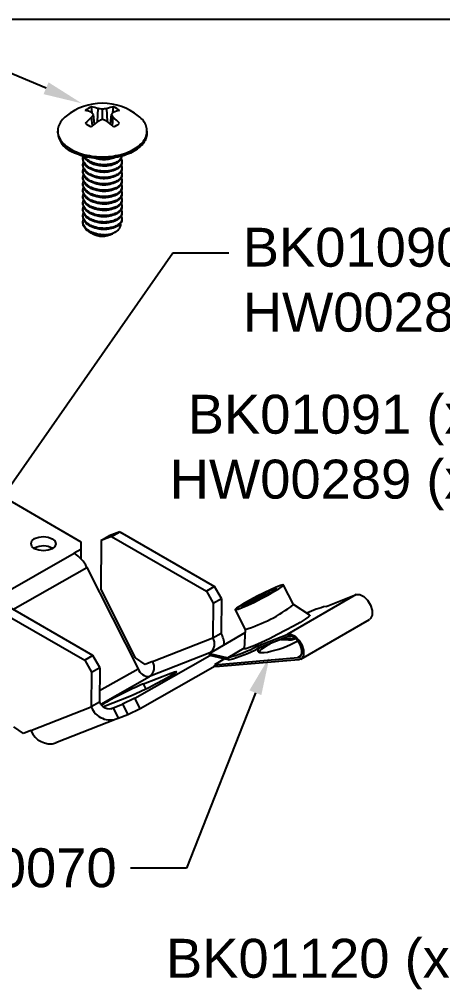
# Model space of a CAD drawing. Extents: x -0.2 to 12.5, y -10.1 to 0.
# Drawn here: x 3.56 to 6.28, y -6.19 to 0 of the extents above; entities that cross this region are included whole.
import ezdxf
from ezdxf import colors
from ezdxf.entities.mleader import LeaderData, LeaderLine
from ezdxf.math import Vec2, Vec3

# ---------------------------------------------------------------- set-up
doc = ezdxf.new("R2010")
doc.units = 0
doc.header["$LTSCALE"] = 0.5
doc.header["$MEASUREMENT"] = 0
for name, color, linetype in [('Brackets', 181, 'CONTINUOUS'), ('FAB DWG', 221, 'CONTINUOUS'), ('Hardware', 242, 'CONTINUOUS')]:
    doc.layers.add(name, color=color, linetype=linetype)
doc.layers.add('Text-Unprinted', color=131, linetype='CONTINUOUS', plot=False)
doc.styles.get("Standard").update_dxf_attribs({"font": 'arial.ttf'})

msp = doc.modelspace()

# ---------------------------------------------------------------- linework, layer by layer
at = {"layer": 'Brackets', "transparency": 16777216}
for p, q in [((3.2712, -2.9599), (3.9536, -3.3539)), ((4.0835, -3.346), (4.1363, -3.316)), ((4.1503, -3.3198), (4.0835, -3.346)), ((4.2031, -3.2898), (4.1363, -3.316)), ((4.1503, -3.3198), (4.2031, -3.2898)), ((4.1503, -3.3198), (4.7605, -3.6721)), ((4.2031, -3.2898), (4.8134, -3.6421)), ((3.6561, -3.3954), (3.6535, -3.397)), ((3.9536, -3.4044), (3.9116, -3.4282)), ((3.9536, -3.4044), (3.9532, -3.4622)), ((3.9536, -3.3539), (3.9536, -3.4044)), ((4.0835, -3.346), (4.0812, -3.6563)), ((3.2885, -3.7817), (3.9116, -3.4282)), ((3.5169, -3.7886), (3.9924, -3.5189)), ((3.9924, -3.5189), (4.321, -4.1695)), ((4.8134, -3.6421), (4.7605, -3.6721)), ((4.8572, -3.7189), (4.8134, -3.6421)), ((4.3051, -4.0998), (4.0812, -3.6563)), ((4.7605, -3.6721), (4.8044, -3.7488)), ((3.3683, -3.7633), (3.9786, -4.1156)), ((4.0314, -4.0857), (3.4211, -3.7333)), ((4.8044, -3.7488), (4.8027, -3.9709)), ((4.8044, -3.7488), (4.8572, -3.7189)), ((4.8572, -3.7189), (4.8555, -3.941)), ((4.8027, -3.9709), (4.8555, -3.941)), ((4.4149, -4.1233), (4.8027, -3.9709)), ((4.0314, -4.0857), (3.9786, -4.1156)), ((4.0752, -4.1624), (4.0314, -4.0857)), ((4.3005, -4.3585), (4.7827, -4.0849)), ((4.7834, -4.0678), (4.3956, -4.2202)), ((4.7932, -4.064), (4.7834, -4.0678)), ((3.9786, -4.1156), (4.0224, -4.1924)), ((4.3673, -4.142), (4.3051, -4.0998)), ((4.4149, -4.1233), (4.3673, -4.142)), ((4.8592, -4.1026), (4.8648, -4.1138)), ((4.0224, -4.1924), (4.0207, -4.4145)), ((4.0224, -4.1924), (4.0752, -4.1624)), ((4.0752, -4.1624), (4.0735, -4.3845)), ((4.0741, -4.3095), (4.321, -4.1695)), ((4.3341, -4.425), (4.8158, -4.1517)), ((4.3566, -4.2667), (4.5326, -4.1975)), ((4.5392, -4.2107), (4.5326, -4.1975)), ((4.0819, -4.3981), (4.3956, -4.2202)), ((4.3735, -4.3), (4.3566, -4.2667)), ((4.0735, -4.3845), (4.0207, -4.4145)), ((4.2675, -4.3479), (4.0982, -4.4145)), ((4.3005, -4.3585), (4.2222, -4.3969)), ((4.3341, -4.425), (4.3005, -4.3585)), ((3.6329, -4.5669), (4.0207, -4.4145)), ((4.1473, -4.4263), (4.1603, -4.4213)), ((4.1603, -4.4213), (4.2222, -4.3969)), ((4.1603, -4.4213), (4.1939, -4.4878)), ((4.2222, -4.3969), (4.2558, -4.4635)), ((4.2558, -4.4635), (4.3341, -4.425)), ((4.1813, -4.4938), (3.7935, -4.6462)), ((4.1939, -4.4878), (4.2558, -4.4635)), ((3.5853, -4.5856), (3.5231, -4.5433)), ((3.6329, -4.5669), (3.5853, -4.5856))]:
    msp.add_line(p, q, dxfattribs=at)
at = {"layer": 'Brackets', "transparency": 16777216, "flags": 128}
for points in [[(3.7697, -3.3994), (3.7438, -3.4092), (3.7132, -3.4126), (3.6826, -3.4089), (3.6566, -3.3989), (3.6393, -3.3839), (3.6332, -3.3664), (3.6393, -3.3489), (3.6566, -3.3341), (3.6826, -3.3243), (3.7132, -3.321), (3.7438, -3.3246), (3.7697, -3.3347), (3.7871, -3.3496), (3.7932, -3.3672), (3.7871, -3.3847), (3.7697, -3.3994)], [(4.5326, -4.1975), (4.5561, -4.1893), (4.5669, -4.1878), (4.5642, -4.1931), (4.5482, -4.2049), (4.5202, -4.2223), (4.4824, -4.2437), (4.438, -4.2674), (4.3905, -4.2916), (4.3438, -4.3143), (4.3016, -4.3336), (4.2675, -4.3479)]]:
    msp.add_lwpolyline(points, dxfattribs=at)
at = {"layer": 'Brackets', "transparency": 16777216}
for centre, radius, start, end in [((3.712, -3.5014), 0.1199, 59.76787, 117.79383), ((3.7947, -3.6137), 0.2192, 25.61668, 57.76891), ((4.7094, -4.0195), 0.1658, 0.99751, 28.25249), ((4.7404, -4.0089), 0.073, 306.12498, 31.34433), ((4.3526, -4.1613), 0.073, 306.12498, 31.34433), ((4.3906, -4.1472), 0.0731, 197.71046, 273.9152), ((5.1496, -6.1749), 2.0664, 112.56552, 120.97571), ((4.1345, -4.3614), 0.0652, 200.81675, 293.31139), ((4.1424, -4.3682), 0.1302, 200.81675, 293.31139), ((3.7566, -4.5186), 0.1328, 201.32429, 286.1256)]:
    msp.add_arc(centre, radius, start, end, dxfattribs=at)
at = {"layer": 'Hardware', "linetype": 'Continuous', "lineweight": 25, "transparency": 16777216}
for p, q in [((4.0261, -0.6012), (4.0214, -0.5631)), ((4.0413, -0.6723), (4.0342, -0.6109)), ((4.0596, -0.6572), (4.0644, -0.5734)), ((4.0922, -0.6445), (4.0922, -0.5774)), ((4.1248, -0.6572), (4.12, -0.5734)), ((4.1431, -0.6723), (4.1502, -0.6109)), ((4.1583, -0.6012), (4.163, -0.5631)), ((4.0278, -0.6844), (4.0229, -0.6294)), ((4.0405, -0.6661), (4.0453, -0.6689)), ((4.1391, -0.6689), (4.1438, -0.6661)), ((4.1566, -0.6844), (4.1615, -0.6294)), ((3.8057, -0.7297), (3.8057, -0.7175)), ((4.3787, -0.7175), (4.3787, -0.7297)), ((3.9672, -0.8988), (3.9672, -0.8923)), ((4.2172, -0.9127), (4.2172, -0.9192)), ((3.9672, -0.9396), (3.9672, -0.9331)), ((3.9672, -0.9805), (3.9672, -0.974)), ((4.2172, -0.9535), (4.2172, -0.9601)), ((3.9672, -1.0213), (3.9672, -1.0148)), ((4.2172, -0.9944), (4.2172, -1.0009)), ((4.2172, -1.0352), (4.2172, -1.0417)), ((3.9672, -1.0621), (3.9672, -1.0556)), ((3.9672, -1.103), (3.9672, -1.0964)), ((4.2172, -1.076), (4.2172, -1.0825)), ((3.9672, -1.1438), (3.9672, -1.1373)), ((4.2172, -1.1169), (4.2172, -1.1234)), ((4.2172, -1.1577), (4.2172, -1.1642)), ((3.9672, -1.1846), (3.9672, -1.1781)), ((3.9672, -1.2254), (3.9672, -1.2189)), ((4.2172, -1.1985), (4.2172, -1.205)), ((3.9672, -1.2663), (3.9672, -1.2597)), ((4.2172, -1.2393), (4.2172, -1.2459)), ((4.2172, -1.2802), (4.2172, -1.2867)), ((3.9672, -1.3071), (3.9672, -1.3006)), ((4.0052, -1.3633), (4.0038, -1.3625)), ((4.0303, -1.3778), (4.0234, -1.3738)), ((4.1577, -1.3757), (4.1541, -1.3778)), ((4.1781, -1.3639), (4.1593, -1.3748))]:
    msp.add_line(p, q, dxfattribs=at)
at = {"layer": 'Hardware', "transparency": 16777216}
for p, q in [((5.3204, -3.7581), (5.256, -3.6323)), ((5.7224, -3.6938), (5.2805, -3.9489)), ((5.5296, -3.7693), (5.7224, -3.6938)), ((5.4248, -3.8252), (5.3203, -3.7579)), ((4.9444, -3.7917), (5.0089, -3.9176)), ((5.367, -4.1078), (5.8089, -3.8527)), ((5.0076, -3.9402), (4.7797, -4.0718)), ((5.0088, -3.9174), (5.0023, -4.0415)), ((5.0877, -4.0244), (5.2805, -3.9489)), ((5.2873, -3.9622), (5.0945, -4.0377)), ((5.0945, -4.0377), (5.0877, -4.0244)), ((5.3129, -3.9825), (5.3334, -3.9759)), ((5.3129, -3.9825), (5.3164, -3.9775)), ((5.3273, -3.9712), (5.3164, -3.9775)), ((5.3164, -3.9775), (5.3293, -3.9734)), ((4.7797, -4.0718), (4.8981, -4.0987)), ((4.7827, -4.0853), (4.7797, -4.0718)), ((4.9032, -4.1126), (4.7827, -4.0853)), ((5.0025, -4.0384), (4.8981, -4.0987)), ((5.0802, -4.0442), (5.115, -4.0297)), ((4.8128, -4.1439), (5.3483, -4.0982)), ((4.8772, -4.1067), (4.8128, -4.1439)), ((4.818, -4.1576), (4.8128, -4.1439)), ((5.3536, -4.1119), (4.818, -4.1576)), ((4.9049, -4.112), (4.8981, -4.0987)), ((4.9049, -4.112), (4.9032, -4.1126)), ((5.368, -4.0868), (5.3483, -4.0982))]:
    msp.add_line(p, q, dxfattribs=at)
at = {"layer": 'Hardware', "linetype": 'Continuous', "lineweight": 25, "transparency": 16777216, "flags": 128}
for points in [[(3.8596, -0.6209), (3.8595, -0.621), (3.8508, -0.6284), (3.8428, -0.6361), (3.8355, -0.644), (3.829, -0.6521), (3.8233, -0.6604), (3.8183, -0.6689), (3.8142, -0.6775), (3.8108, -0.6863), (3.8083, -0.6951), (3.8066, -0.704), (3.8058, -0.713), (3.8058, -0.7219), (3.8066, -0.7309), (3.8083, -0.7398), (3.8108, -0.7486), (3.8142, -0.7574), (3.8183, -0.766), (3.8233, -0.7745), (3.829, -0.7828), (3.8355, -0.7909), (3.8428, -0.7989), (3.8508, -0.8065), (3.8595, -0.8139), (3.8689, -0.8211), (3.8789, -0.8279), (3.8896, -0.8344), (3.9009, -0.8406), (3.9127, -0.8464), (3.9251, -0.8518), (3.9379, -0.8568), (3.9512, -0.8614), (3.9649, -0.8656), (3.979, -0.8694), (3.9934, -0.8727), (4.0081, -0.8756), (4.0231, -0.878), (4.0382, -0.8799), (4.0535, -0.8813), (4.0689, -0.8823), (4.0844, -0.8828), (4.1, -0.8828), (4.1154, -0.8823), (4.1309, -0.8813), (4.1462, -0.8799), (4.1613, -0.878), (4.1763, -0.8756), (4.191, -0.8727), (4.2054, -0.8694), (4.2195, -0.8656), (4.2332, -0.8614), (4.2465, -0.8568), (4.2593, -0.8518), (4.2717, -0.8464), (4.2835, -0.8406), (4.2948, -0.8344), (4.3055, -0.8279), (4.3155, -0.8211), (4.3249, -0.8139), (4.3336, -0.8065), (4.3416, -0.7989), (4.3489, -0.7909), (4.3554, -0.7828), (4.3611, -0.7745), (4.3661, -0.766), (4.3702, -0.7574), (4.3736, -0.7486), (4.3761, -0.7398), (4.3778, -0.7309), (4.3786, -0.7219), (4.3786, -0.713), (4.3778, -0.704), (4.3761, -0.6951), (4.3736, -0.6863), (4.3702, -0.6775), (4.3661, -0.6689), (4.3611, -0.6604), (4.3554, -0.6521), (4.3489, -0.644), (4.3416, -0.6361), (4.3336, -0.6284), (4.3249, -0.621), (4.3248, -0.6209)], [(4.3787, -0.7297), (4.3786, -0.7342), (4.3778, -0.7431), (4.3761, -0.752), (4.3736, -0.7609), (4.3702, -0.7696), (4.3661, -0.7783), (4.3611, -0.7867), (4.3554, -0.7951), (4.3489, -0.8032), (4.3416, -0.8111), (4.3336, -0.8188), (4.3249, -0.8262), (4.3155, -0.8333), (4.3055, -0.8402), (4.2948, -0.8467), (4.2835, -0.8528), (4.2717, -0.8586), (4.2593, -0.864), (4.2465, -0.8691), (4.2332, -0.8737), (4.2195, -0.8779), (4.2054, -0.8816), (4.191, -0.885), (4.1763, -0.8878), (4.1613, -0.8902), (4.1462, -0.8921), (4.1309, -0.8936), (4.1154, -0.8946), (4.1, -0.895), (4.0844, -0.895), (4.0689, -0.8946), (4.0535, -0.8936), (4.0382, -0.8921), (4.0231, -0.8902), (4.0081, -0.8878), (3.9934, -0.885), (3.979, -0.8816), (3.9649, -0.8779), (3.9512, -0.8737), (3.9379, -0.8691), (3.9251, -0.864), (3.9127, -0.8586), (3.9009, -0.8528), (3.8896, -0.8467)]]:
    msp.add_lwpolyline(points, dxfattribs=at)
at = {"layer": 'Hardware', "transparency": 16777216, "flags": 128}
for points in [[(5.195, -3.6749), (5.226, -3.6563), (5.2469, -3.6422), (5.2558, -3.6337), (5.2522, -3.6316), (5.2362, -3.636), (5.2092, -3.6466), (5.1734, -3.6625), (5.1317, -3.6823), (5.0874, -3.7046), (5.0441, -3.7275), (5.0054, -3.7491), (4.9744, -3.7678), (4.9536, -3.7819), (4.9446, -3.7903), (4.9483, -3.7924), (4.9642, -3.788), (4.9912, -3.7774), (5.027, -3.7616), (5.0688, -3.7417), (5.1131, -3.7194), (5.1563, -3.6965), (5.195, -3.6749)], [(5.0362, -3.7527), (5.0707, -3.7366), (5.1087, -3.7176), (5.1457, -3.698), (5.1774, -3.68), (5.1999, -3.6657), (5.2108, -3.6569), (5.2087, -3.6546), (5.1938, -3.659), (5.1679, -3.6696), (5.1341, -3.6853), (5.0963, -3.704), (5.0589, -3.7237), (5.0264, -3.7421), (5.0026, -3.7569), (4.9903, -3.7664), (4.9908, -3.7695)], [(5.7224, -3.6938), (5.7457, -3.6928), (5.772, -3.7057), (5.7969, -3.7302), (5.8161, -3.7622), (5.8265, -3.7962), (5.8261, -3.8264), (5.8152, -3.8478), (5.8089, -3.8527)], [(5.4248, -3.8252), (5.4253, -3.8271), (5.4168, -3.8361), (5.3955, -3.8513), (5.3626, -3.8718), (5.3203, -3.8962), (5.2713, -3.923), (5.2186, -3.9505), (5.1656, -3.977), (5.1156, -4.0007), (5.0719, -4.0202), (5.0372, -4.0342), (5.0137, -4.0419), (5.0029, -4.0427), (5.0023, -4.0415)], [(5.2805, -3.9489), (5.3038, -3.948), (5.3301, -3.9608), (5.355, -3.9853), (5.3742, -4.0173), (5.3845, -4.0513), (5.3842, -4.0816), (5.3733, -4.103), (5.3536, -4.1119)], [(5.3483, -4.0982), (5.3647, -4.0908), (5.3738, -4.0729), (5.3741, -4.0477), (5.3655, -4.0193), (5.3495, -3.9926), (5.3287, -3.9722), (5.3067, -3.9614), (5.2873, -3.9622)]]:
    msp.add_lwpolyline(points, dxfattribs=at)
at = {"layer": 'Hardware', "linetype": 'Continuous', "lineweight": 25, "transparency": 16777216}
for centre, radius, start, end in [((4.0922, -0.9106), 0.3715, 51.22859, 128.77141), ((4.062, -0.679), 0.1229, 109.31216, 130.68247), ((3.9395, -0.8155), 0.2335, 69.07363, 79.54712), ((3.9917, -0.781), 0.22, 70.69161, 82.24801), ((3.8095, -0.7852), 0.2843, 37.79582, 41.34558), ((4.3534, -0.8173), 0.3802, 147.1229, 150.38332), ((4.0247, -0.9459), 0.3746, 79.61927, 83.91241), ((4.1597, -0.9459), 0.3746, 96.08759, 100.38073), ((4.1927, -0.781), 0.22, 97.75199, 109.30839), ((4.3749, -0.7852), 0.2843, 138.65442, 142.20418), ((3.831, -0.8173), 0.3802, 29.61668, 32.8771), ((4.2449, -0.8155), 0.2335, 100.45288, 110.92637), ((4.1224, -0.679), 0.1229, 49.31753, 70.68784), ((4.3052, -0.9739), 0.4454, 129.32967, 136.54721), ((4.062, -0.5744), 0.1229, 229.31753, 250.68784), ((4.4019, -1.0895), 0.5515, 127.73671, 133.63986), ((4.2256, -1.1069), 0.4813, 106.09516, 109.5689), ((3.9588, -1.1069), 0.4813, 70.4311, 73.90484), ((3.7825, -1.0895), 0.5515, 46.36014, 52.26329), ((3.8792, -0.9739), 0.4454, 43.45279, 50.67033), ((4.1224, -0.5744), 0.1229, 289.31216, 310.68247), ((3.9468, -0.717), 0.1417, 185.13029, 246.18985), ((4.0893, -1.207), 0.177, 237.61276, 275.49109), ((4.0922, -1.2592), 0.1338, 242.45404, 297.55134)]:
    msp.add_arc(centre, radius, start, end, dxfattribs=at)
at = {"layer": 'Hardware', "transparency": 16777216}
for centre, radius, start, end in [((4.9411, -3.5652), 0.2102, 283.67696, 296.89787), ((4.7355, -2.9995), 0.9579, 286.58165, 307.63478), ((5.6716, -4.362), 0.6095, 103.47213, 115.80678), ((4.6958, -3.3032), 0.8208, 284.26404, 298.51389), ((4.7027, -3.3165), 0.8208, 284.26404, 298.51389)]:
    msp.add_arc(centre, radius, start, end, dxfattribs=at)
for centre, start_param, end_param in [((5.2467, -3.9982), 2.627679, 5.337571), ((5.2536, -4.0117), 2.211351, 2.950708), ((5.2536, -4.0117), 1.928308, 2.211351)]:
    msp.add_ellipse(centre, major_axis=(0.155, 0.0592), ratio=0.214359, start_param=start_param, end_param=end_param, dxfattribs=at)
at = {"layer": 'Hardware', "linetype": 'Continuous', "lineweight": 25, "transparency": 16777216}
for points, knots in [([(4.2125, -0.8956), (4.2137, -0.8979), (4.2166, -0.9035), (4.2176, -0.9127), (4.2162, -0.923), (4.2116, -0.933), (4.204, -0.9426), (4.1937, -0.9512), (4.1816, -0.9585), (4.1683, -0.9643), (4.1543, -0.9688), (4.139, -0.9721), (4.1229, -0.9743), (4.1072, -0.9751), (4.0904, -0.9748), (4.0727, -0.9731), (4.0535, -0.9694), (4.0351, -0.964), (4.0183, -0.957), (4.0035, -0.9486), (3.9907, -0.9391), (3.9804, -0.9283), (3.9728, -0.9167), (3.9682, -0.9045), (3.9669, -0.8923), (3.9673, -0.8837), (3.969, -0.8794), (3.9691, -0.879)], [0, 0, 0, 0, 0.03074, 0.074097, 0.117454, 0.161633, 0.206092, 0.250271, 0.293628, 0.330627, 0.368282, 0.40626, 0.444213, 0.48179, 0.513226, 0.556583, 0.600762, 0.645221, 0.689399, 0.732757, 0.776114, 0.820292, 0.864752, 0.90893, 0.952287, 0.995645, 1, 1, 1, 1]), ([(4.2125, -0.9364), (4.2137, -0.9387), (4.2166, -0.9443), (4.2176, -0.9536), (4.2162, -0.9638), (4.2116, -0.9739), (4.204, -0.9834), (4.1937, -0.9921), (4.1816, -0.9993), (4.1683, -1.0051), (4.1543, -1.0096), (4.139, -1.013), (4.1229, -1.0151), (4.1072, -1.0159), (4.0904, -1.0156), (4.0727, -1.0139), (4.0535, -1.0102), (4.0351, -1.0048), (4.0183, -0.9978), (4.0035, -0.9895), (3.9907, -0.9799), (3.9804, -0.9692), (3.9728, -0.9575), (3.9682, -0.9454), (3.9668, -0.9331), (3.9676, -0.9233), (3.9699, -0.9176), (3.9706, -0.916)], [0, 0, 0, 0, 0.030317, 0.073078, 0.115838, 0.159409, 0.203257, 0.246827, 0.289588, 0.326078, 0.363215, 0.400671, 0.438101, 0.475161, 0.506164, 0.548925, 0.592496, 0.636343, 0.679914, 0.722675, 0.765435, 0.809006, 0.852854, 0.896424, 0.939185, 0.981946, 1, 1, 1, 1]), ([(4.2172, -0.9192), (4.2172, -0.9277), (4.214, -0.9363), (4.2013, -0.9523), (4.1919, -0.9594), (4.1693, -0.9709), (4.1553, -0.9755), (4.1247, -0.981), (4.1081, -0.982), (4.0763, -0.9804), (4.0597, -0.9777), (4.029, -0.9686), (4.0151, -0.9622), (3.9925, -0.9477), (3.9831, -0.9387), (3.9704, -0.9193), (3.9672, -0.9088), (3.9672, -0.8988)], [0, 0, 0, 0, 0.125, 0.125, 0.25, 0.25, 0.375, 0.375, 0.5, 0.5, 0.625, 0.625, 0.75, 0.75, 0.875, 0.875, 1, 1, 1, 1]), ([(3.9724, -0.8799), (3.9727, -0.8807), (3.9744, -0.8856), (3.9806, -0.894), (3.9907, -0.9048), (4.0035, -0.9143), (4.0183, -0.9227), (4.0351, -0.9297), (4.0535, -0.9351), (4.0727, -0.9388), (4.0922, -0.9407), (4.1117, -0.9408), (4.1309, -0.9392), (4.1493, -0.9358), (4.1661, -0.9309), (4.1809, -0.9245), (4.1937, -0.9169), (4.204, -0.9083), (4.2116, -0.8987), (4.2163, -0.8887), (4.2169, -0.8818), (4.2172, -0.8784)], [0, 0, 0, 0, 0.010645, 0.066282, 0.121568, 0.175826, 0.230084, 0.28537, 0.341007, 0.396292, 0.450551, 0.504809, 0.560094, 0.615731, 0.671017, 0.725275, 0.779533, 0.834819, 0.890456, 0.945742, 1, 1, 1, 1]), ([(4.2162, -0.8786), (4.2161, -0.8798), (4.2155, -0.8844), (4.2115, -0.8922), (4.204, -0.9018), (4.1937, -0.9104), (4.1816, -0.9176), (4.1683, -0.9235), (4.1543, -0.928), (4.139, -0.9313), (4.1229, -0.9334), (4.1072, -0.9343), (4.0904, -0.934), (4.0727, -0.9323), (4.0535, -0.9286), (4.0351, -0.9231), (4.0183, -0.9161), (4.0034, -0.9078), (3.9908, -0.8982), (3.9817, -0.8892), (3.978, -0.8831), (3.9766, -0.8809)], [0, 0, 0, 0, 0.019619, 0.079147, 0.139053, 0.198581, 0.257002, 0.306857, 0.357594, 0.408768, 0.459906, 0.51054, 0.552897, 0.611319, 0.670846, 0.730752, 0.79028, 0.848702, 0.907123, 0.966651, 1, 1, 1, 1]), ([(4.0508, -0.8932), (4.0518, -0.8934), (4.0588, -0.8956), (4.0727, -0.8979), (4.0922, -0.8999), (4.1117, -0.8999), (4.1309, -0.8984), (4.1491, -0.8949), (4.1615, -0.8917), (4.1671, -0.8893), (4.1677, -0.889)], [0, 0, 0, 0, 0.025213, 0.185182, 0.342178, 0.499174, 0.659143, 0.820129, 0.980099, 1, 1, 1, 1]), ([(4.1392, -0.8965), (4.1373, -0.897), (4.131, -0.8988), (4.1193, -0.9004), (4.1054, -0.9012), (4.0914, -0.9008), (4.0778, -0.8991), (4.0679, -0.8974), (4.0632, -0.8959), (4.063, -0.8958)], [0, 0, 0, 0, 0.086107, 0.279405, 0.471138, 0.624666, 0.806226, 0.991249, 1, 1, 1, 1]), ([(4.2125, -0.9772), (4.2137, -0.9795), (4.2166, -0.9851), (4.2176, -0.9944), (4.2162, -1.0047), (4.2116, -1.0147), (4.204, -1.0242), (4.1937, -1.0329), (4.1816, -1.0401), (4.1683, -1.046), (4.1543, -1.0504), (4.139, -1.0538), (4.1229, -1.0559), (4.1072, -1.0567), (4.0904, -1.0564), (4.0727, -1.0548), (4.0535, -1.0511), (4.0351, -1.0456), (4.0183, -1.0386), (4.0035, -1.0303), (3.9907, -1.0207), (3.9804, -1.01), (3.9728, -0.9983), (3.9682, -0.9862), (3.9668, -0.974), (3.9676, -0.9641), (3.9699, -0.9585), (3.9706, -0.9568)], [0, 0, 0, 0, 0.030317, 0.073078, 0.115838, 0.159409, 0.203257, 0.246827, 0.289588, 0.326078, 0.363215, 0.400671, 0.438101, 0.475161, 0.506164, 0.548925, 0.592496, 0.636343, 0.679914, 0.722675, 0.765435, 0.809006, 0.852854, 0.896424, 0.939185, 0.981946, 1, 1, 1, 1]), ([(4.2172, -0.9601), (4.2172, -0.9685), (4.214, -0.9772), (4.2013, -0.9931), (4.1919, -1.0003), (4.1693, -1.0117), (4.1553, -1.0163), (4.1247, -1.0219), (4.1081, -1.0228), (4.0763, -1.0212), (4.0597, -1.0185), (4.029, -1.0094), (4.0151, -1.0031), (3.9925, -0.9885), (3.9831, -0.9795), (3.9704, -0.9601), (3.9672, -0.9496), (3.9672, -0.9396)], [0, 0, 0, 0, 0.125, 0.125, 0.25, 0.25, 0.375, 0.375, 0.5, 0.5, 0.625, 0.625, 0.75, 0.75, 0.875, 0.875, 1, 1, 1, 1]), ([(4.2172, -1.0009), (4.2172, -1.0093), (4.214, -1.018), (4.2013, -1.0339), (4.1919, -1.0411), (4.1693, -1.0525), (4.1553, -1.0571), (4.1247, -1.0627), (4.1081, -1.0636), (4.0763, -1.0621), (4.0597, -1.0593), (4.029, -1.0503), (4.0151, -1.0439), (3.9925, -1.0293), (3.9831, -1.0204), (3.9704, -1.0009), (3.9672, -0.9905), (3.9672, -0.9805)], [0, 0, 0, 0, 0.125, 0.125, 0.25, 0.25, 0.375, 0.375, 0.5, 0.5, 0.625, 0.625, 0.75, 0.75, 0.875, 0.875, 1, 1, 1, 1]), ([(4.1392, -0.9373), (4.1373, -0.9379), (4.131, -0.9396), (4.1193, -0.9412), (4.1054, -0.942), (4.0914, -0.9416), (4.0778, -0.9399), (4.0679, -0.9382), (4.0632, -0.9367), (4.063, -0.9366)], [0, 0, 0, 0, 0.086107, 0.279405, 0.471138, 0.624666, 0.806226, 0.991249, 1, 1, 1, 1]), ([(4.1392, -0.9782), (4.1373, -0.9787), (4.131, -0.9805), (4.1193, -0.982), (4.1054, -0.9828), (4.0914, -0.9824), (4.0778, -0.9808), (4.0679, -0.979), (4.0632, -0.9775), (4.063, -0.9774)], [0, 0, 0, 0, 0.086107, 0.279405, 0.471138, 0.624666, 0.806226, 0.991249, 1, 1, 1, 1]), ([(4.2125, -1.018), (4.2137, -1.0204), (4.2166, -1.0259), (4.2176, -1.0352), (4.2162, -1.0455), (4.2116, -1.0555), (4.204, -1.0651), (4.1937, -1.0737), (4.1816, -1.081), (4.1683, -1.0868), (4.1543, -1.0913), (4.139, -1.0946), (4.1229, -1.0968), (4.1072, -1.0976), (4.0904, -1.0973), (4.0727, -1.0956), (4.0535, -1.0919), (4.0351, -1.0865), (4.0183, -1.0794), (4.0035, -1.0711), (3.9907, -1.0616), (3.9804, -1.0508), (3.9728, -1.0392), (3.9682, -1.027), (3.9668, -1.0148), (3.9676, -1.0049), (3.9699, -0.9993), (3.9706, -0.9976)], [0, 0, 0, 0, 0.030317, 0.073078, 0.115838, 0.159409, 0.203257, 0.246827, 0.289588, 0.326078, 0.363215, 0.400671, 0.438101, 0.475161, 0.506164, 0.548925, 0.592496, 0.636343, 0.679914, 0.722675, 0.765435, 0.809006, 0.852854, 0.896424, 0.939185, 0.981946, 1, 1, 1, 1]), ([(4.2125, -1.0589), (4.2137, -1.0612), (4.2166, -1.0668), (4.2176, -1.076), (4.2162, -1.0863), (4.2116, -1.0964), (4.204, -1.1059), (4.1937, -1.1145), (4.1816, -1.1218), (4.1683, -1.1276), (4.1543, -1.1321), (4.139, -1.1355), (4.1229, -1.1376), (4.1072, -1.1384), (4.0904, -1.1381), (4.0727, -1.1364), (4.0535, -1.1327), (4.0351, -1.1273), (4.0183, -1.1203), (4.0035, -1.1119), (3.9907, -1.1024), (3.9804, -1.0916), (3.9728, -1.08), (3.9682, -1.0679), (3.9668, -1.0556), (3.9676, -1.0457), (3.9699, -1.0401), (3.9706, -1.0385)], [0, 0, 0, 0, 0.030317, 0.073078, 0.115838, 0.159409, 0.203257, 0.246827, 0.289588, 0.326078, 0.363215, 0.400671, 0.438101, 0.475161, 0.506164, 0.548925, 0.592496, 0.636343, 0.679914, 0.722675, 0.765435, 0.809006, 0.852854, 0.896424, 0.939185, 0.981946, 1, 1, 1, 1]), ([(4.2172, -1.0417), (4.2172, -1.0501), (4.214, -1.0588), (4.2013, -1.0747), (4.1919, -1.0819), (4.1693, -1.0934), (4.1553, -1.098), (4.1247, -1.1035), (4.1081, -1.1045), (4.0763, -1.1029), (4.0597, -1.1002), (4.029, -1.0911), (4.0151, -1.0847), (3.9925, -1.0701), (3.9831, -1.0612), (3.9704, -1.0417), (3.9672, -1.0313), (3.9672, -1.0213)], [0, 0, 0, 0, 0.125, 0.125, 0.25, 0.25, 0.375, 0.375, 0.5, 0.5, 0.625, 0.625, 0.75, 0.75, 0.875, 0.875, 1, 1, 1, 1]), ([(4.1392, -1.019), (4.1373, -1.0195), (4.131, -1.0213), (4.1193, -1.0229), (4.1054, -1.0236), (4.0914, -1.0232), (4.0778, -1.0216), (4.0679, -1.0198), (4.0632, -1.0183), (4.063, -1.0183)], [0, 0, 0, 0, 0.086107, 0.279405, 0.471138, 0.624666, 0.806226, 0.991249, 1, 1, 1, 1]), ([(4.2125, -1.0997), (4.2137, -1.102), (4.2166, -1.1076), (4.2176, -1.1169), (4.2162, -1.1271), (4.2116, -1.1372), (4.204, -1.1467), (4.1937, -1.1554), (4.1816, -1.1626), (4.1683, -1.1684), (4.1543, -1.1729), (4.139, -1.1763), (4.1229, -1.1784), (4.1072, -1.1792), (4.0904, -1.1789), (4.0727, -1.1772), (4.0535, -1.1736), (4.0351, -1.1681), (4.0183, -1.1611), (4.0035, -1.1528), (3.9907, -1.1432), (3.9804, -1.1325), (3.9728, -1.1208), (3.9682, -1.1087), (3.9668, -1.0965), (3.9676, -1.0866), (3.9699, -1.081), (3.9706, -1.0793)], [0, 0, 0, 0, 0.030317, 0.073078, 0.115838, 0.159409, 0.203257, 0.246827, 0.289588, 0.326078, 0.363215, 0.400671, 0.438101, 0.475161, 0.506164, 0.548925, 0.592496, 0.636343, 0.679914, 0.722675, 0.765435, 0.809006, 0.852854, 0.896424, 0.939185, 0.981946, 1, 1, 1, 1]), ([(4.2172, -1.0825), (4.2172, -1.091), (4.214, -1.0997), (4.2013, -1.1156), (4.1919, -1.1227), (4.1693, -1.1342), (4.1553, -1.1388), (4.1247, -1.1443), (4.1081, -1.1453), (4.0763, -1.1437), (4.0597, -1.141), (4.029, -1.1319), (4.0151, -1.1256), (3.9925, -1.111), (3.9831, -1.102), (3.9704, -1.0826), (3.9672, -1.0721), (3.9672, -1.0621)], [0, 0, 0, 0, 0.125, 0.125, 0.25, 0.25, 0.375, 0.375, 0.5, 0.5, 0.625, 0.625, 0.75, 0.75, 0.875, 0.875, 1, 1, 1, 1]), ([(4.2172, -1.1234), (4.2172, -1.1318), (4.214, -1.1405), (4.2013, -1.1564), (4.1919, -1.1636), (4.1693, -1.175), (4.1553, -1.1796), (4.1247, -1.1852), (4.1081, -1.1861), (4.0763, -1.1845), (4.0597, -1.1818), (4.029, -1.1727), (4.0151, -1.1664), (3.9925, -1.1518), (3.9831, -1.1428), (3.9704, -1.1234), (3.9672, -1.1129), (3.9672, -1.103)], [0, 0, 0, 0, 0.125, 0.125, 0.25, 0.25, 0.375, 0.375, 0.5, 0.5, 0.625, 0.625, 0.75, 0.75, 0.875, 0.875, 1, 1, 1, 1]), ([(4.1392, -1.0598), (4.1373, -1.0604), (4.131, -1.0621), (4.1193, -1.0637), (4.1054, -1.0645), (4.0914, -1.0641), (4.0778, -1.0624), (4.0679, -1.0607), (4.0632, -1.0592), (4.063, -1.0591)], [0, 0, 0, 0, 0.086107, 0.279405, 0.471138, 0.624666, 0.806226, 0.991249, 1, 1, 1, 1]), ([(4.1392, -1.1006), (4.1373, -1.1012), (4.131, -1.1029), (4.1193, -1.1045), (4.1054, -1.1053), (4.0914, -1.1049), (4.0778, -1.1033), (4.0679, -1.1015), (4.0632, -1.1), (4.063, -1.0999)], [0, 0, 0, 0, 0.086107, 0.279405, 0.471138, 0.624666, 0.806226, 0.991249, 1, 1, 1, 1]), ([(4.2125, -1.1405), (4.2137, -1.1428), (4.2166, -1.1484), (4.2176, -1.1577), (4.2162, -1.168), (4.2116, -1.178), (4.204, -1.1875), (4.1937, -1.1962), (4.1816, -1.2034), (4.1683, -1.2093), (4.1543, -1.2137), (4.139, -1.2171), (4.1229, -1.2192), (4.1072, -1.22), (4.0904, -1.2198), (4.0727, -1.2181), (4.0535, -1.2144), (4.0351, -1.2089), (4.0183, -1.2019), (4.0035, -1.1936), (3.9907, -1.184), (3.9804, -1.1733), (3.9728, -1.1616), (3.9682, -1.1495), (3.9668, -1.1373), (3.9676, -1.1274), (3.9699, -1.1218), (3.9706, -1.1201)], [0, 0, 0, 0, 0.030317, 0.073078, 0.115838, 0.159409, 0.203257, 0.246827, 0.289588, 0.326078, 0.363215, 0.400671, 0.438101, 0.475161, 0.506164, 0.548925, 0.592496, 0.636343, 0.679914, 0.722675, 0.765435, 0.809006, 0.852854, 0.896424, 0.939185, 0.981946, 1, 1, 1, 1]), ([(4.2125, -1.1814), (4.2137, -1.1837), (4.2166, -1.1892), (4.2176, -1.1985), (4.2162, -1.2088), (4.2116, -1.2188), (4.204, -1.2284), (4.1937, -1.237), (4.1816, -1.2443), (4.1683, -1.2501), (4.1543, -1.2546), (4.139, -1.2579), (4.1229, -1.2601), (4.1072, -1.2609), (4.0904, -1.2606), (4.0727, -1.2589), (4.0535, -1.2552), (4.0351, -1.2498), (4.0183, -1.2428), (4.0035, -1.2344), (3.9907, -1.2249), (3.9804, -1.2141), (3.9728, -1.2025), (3.9682, -1.1903), (3.9668, -1.1781), (3.9676, -1.1682), (3.9699, -1.1626), (3.9706, -1.1609)], [0, 0, 0, 0, 0.030317, 0.073078, 0.115838, 0.159409, 0.203257, 0.246827, 0.289588, 0.326078, 0.363215, 0.400671, 0.438101, 0.475161, 0.506164, 0.548925, 0.592496, 0.636343, 0.679914, 0.722675, 0.765435, 0.809006, 0.852854, 0.896424, 0.939185, 0.981946, 1, 1, 1, 1]), ([(4.2172, -1.1642), (4.2172, -1.1726), (4.214, -1.1813), (4.2013, -1.1972), (4.1919, -1.2044), (4.1693, -1.2158), (4.1553, -1.2204), (4.1247, -1.226), (4.1081, -1.2269), (4.0763, -1.2254), (4.0597, -1.2227), (4.029, -1.2136), (4.0151, -1.2072), (3.9925, -1.1926), (3.9831, -1.1837), (3.9704, -1.1642), (3.9672, -1.1538), (3.9672, -1.1438)], [0, 0, 0, 0, 0.125, 0.125, 0.25, 0.25, 0.375, 0.375, 0.5, 0.5, 0.625, 0.625, 0.75, 0.75, 0.875, 0.875, 1, 1, 1, 1]), ([(4.1392, -1.1415), (4.1373, -1.142), (4.131, -1.1438), (4.1193, -1.1454), (4.1054, -1.1461), (4.0914, -1.1457), (4.0778, -1.1441), (4.0679, -1.1423), (4.0632, -1.1408), (4.063, -1.1408)], [0, 0, 0, 0, 0.086107, 0.279405, 0.471138, 0.624666, 0.806226, 0.991249, 1, 1, 1, 1]), ([(4.2125, -1.2222), (4.2137, -1.2245), (4.2166, -1.2301), (4.2176, -1.2393), (4.2162, -1.2496), (4.2116, -1.2597), (4.204, -1.2692), (4.1937, -1.2779), (4.1816, -1.2851), (4.1683, -1.2909), (4.1543, -1.2954), (4.139, -1.2988), (4.1229, -1.3009), (4.1072, -1.3017), (4.0904, -1.3014), (4.0727, -1.2997), (4.0535, -1.296), (4.0351, -1.2906), (4.0183, -1.2836), (4.0035, -1.2753), (3.9907, -1.2657), (3.9804, -1.2549), (3.9728, -1.2433), (3.9682, -1.2312), (3.9668, -1.2189), (3.9676, -1.2091), (3.9699, -1.2034), (3.9706, -1.2018)], [0, 0, 0, 0, 0.030317, 0.073078, 0.115838, 0.159409, 0.203257, 0.246827, 0.289588, 0.326078, 0.363215, 0.400671, 0.438101, 0.475161, 0.506164, 0.548925, 0.592496, 0.636343, 0.679914, 0.722675, 0.765435, 0.809006, 0.852854, 0.896424, 0.939185, 0.981946, 1, 1, 1, 1]), ([(4.2172, -1.205), (4.2172, -1.2134), (4.214, -1.2221), (4.2013, -1.238), (4.1919, -1.2452), (4.1693, -1.2567), (4.1553, -1.2613), (4.1247, -1.2668), (4.1081, -1.2678), (4.0763, -1.2662), (4.0597, -1.2635), (4.029, -1.2544), (4.0151, -1.248), (3.9925, -1.2334), (3.9831, -1.2245), (3.9704, -1.2051), (3.9672, -1.1946), (3.9672, -1.1846)], [0, 0, 0, 0, 0.125, 0.125, 0.25, 0.25, 0.375, 0.375, 0.5, 0.5, 0.625, 0.625, 0.75, 0.75, 0.875, 0.875, 1, 1, 1, 1]), ([(4.2172, -1.2459), (4.2172, -1.2543), (4.214, -1.263), (4.2013, -1.2789), (4.1919, -1.2861), (4.1693, -1.2975), (4.1553, -1.3021), (4.1247, -1.3076), (4.1081, -1.3086), (4.0763, -1.307), (4.0597, -1.3043), (4.029, -1.2952), (4.0151, -1.2889), (3.9925, -1.2743), (3.9831, -1.2653), (3.9704, -1.2459), (3.9672, -1.2354), (3.9672, -1.2254)], [0, 0, 0, 0, 0.125, 0.125, 0.25, 0.25, 0.375, 0.375, 0.5, 0.5, 0.625, 0.625, 0.75, 0.75, 0.875, 0.875, 1, 1, 1, 1]), ([(4.1392, -1.1823), (4.1373, -1.1828), (4.131, -1.1846), (4.1193, -1.1862), (4.1054, -1.187), (4.0914, -1.1866), (4.0778, -1.1849), (4.0679, -1.1832), (4.0632, -1.1816), (4.063, -1.1816)], [0, 0, 0, 0, 0.086107, 0.279405, 0.471138, 0.624666, 0.806226, 0.991249, 1, 1, 1, 1]), ([(4.1392, -1.2231), (4.1373, -1.2237), (4.131, -1.2254), (4.1193, -1.227), (4.1054, -1.2278), (4.0914, -1.2274), (4.0778, -1.2257), (4.0679, -1.224), (4.0632, -1.2225), (4.063, -1.2224)], [0, 0, 0, 0, 0.086107, 0.279405, 0.471138, 0.624666, 0.806226, 0.991249, 1, 1, 1, 1]), ([(4.2125, -1.263), (4.2137, -1.2653), (4.2166, -1.2709), (4.2176, -1.2802), (4.2162, -1.2904), (4.2116, -1.3005), (4.204, -1.31), (4.1937, -1.3187), (4.1816, -1.3259), (4.1683, -1.3317), (4.1543, -1.3362), (4.139, -1.3396), (4.1229, -1.3417), (4.1072, -1.3425), (4.0904, -1.3422), (4.0727, -1.3406), (4.0535, -1.3369), (4.0351, -1.3314), (4.0183, -1.3244), (4.0035, -1.3161), (3.9907, -1.3065), (3.9804, -1.2958), (3.9728, -1.2841), (3.9682, -1.272), (3.9668, -1.2598), (3.9676, -1.2499), (3.9699, -1.2443), (3.9706, -1.2426)], [0, 0, 0, 0, 0.030317, 0.073078, 0.115838, 0.159409, 0.203257, 0.246827, 0.289588, 0.326078, 0.363215, 0.400671, 0.438101, 0.475161, 0.506164, 0.548925, 0.592496, 0.636343, 0.679914, 0.722675, 0.765435, 0.809006, 0.852854, 0.896424, 0.939185, 0.981946, 1, 1, 1, 1]), ([(4.1062, -1.3832), (4.1015, -1.3832), (4.0904, -1.3831), (4.0727, -1.3814), (4.0535, -1.3777), (4.0351, -1.3722), (4.0183, -1.3652), (4.0035, -1.3569), (3.9907, -1.3473), (3.9804, -1.3366), (3.9728, -1.3249), (3.9682, -1.3128), (3.9668, -1.3006), (3.9676, -1.2907), (3.9699, -1.2851), (3.9706, -1.2834)], [0, 0, 0, 0, 0.059072, 0.140546, 0.223563, 0.307108, 0.390125, 0.471599, 0.553073, 0.63609, 0.719635, 0.802652, 0.884126, 0.9656, 1, 1, 1, 1]), ([(4.2172, -1.2867), (4.2172, -1.2951), (4.214, -1.3038), (4.2013, -1.3197), (4.1919, -1.3269), (4.1693, -1.3383), (4.1553, -1.3429), (4.1247, -1.3485), (4.1081, -1.3494), (4.0763, -1.3478), (4.0597, -1.3451), (4.029, -1.336), (4.0151, -1.3297), (3.9925, -1.3151), (3.9831, -1.3062), (3.9704, -1.2867), (3.9672, -1.2763), (3.9672, -1.2663)], [0, 0, 0, 0, 0.125, 0.125, 0.25, 0.25, 0.375, 0.375, 0.5, 0.5, 0.625, 0.625, 0.75, 0.75, 0.875, 0.875, 1, 1, 1, 1]), ([(4.1392, -1.2639), (4.1373, -1.2645), (4.131, -1.2662), (4.1193, -1.2678), (4.1054, -1.2686), (4.0914, -1.2682), (4.0778, -1.2666), (4.0679, -1.2648), (4.0632, -1.2633), (4.063, -1.2632)], [0, 0, 0, 0, 0.086107, 0.279405, 0.471138, 0.624666, 0.806226, 0.991249, 1, 1, 1, 1]), ([(3.9944, -1.3565), (3.9858, -1.3495), (3.9788, -1.3414), (3.9695, -1.3245), (3.9672, -1.3156), (3.9672, -1.3071)], [0, 0, 0, 0, 0.5, 0.5, 1, 1, 1, 1]), ([(4.1392, -1.3048), (4.1373, -1.3053), (4.131, -1.3071), (4.1193, -1.3087), (4.1054, -1.3094), (4.0914, -1.309), (4.0778, -1.3074), (4.0679, -1.3056), (4.0632, -1.3041), (4.063, -1.3041)], [0, 0, 0, 0, 0.086107, 0.279405, 0.471138, 0.624666, 0.806226, 0.991249, 1, 1, 1, 1]), ([(4.1392, -1.3456), (4.1373, -1.3461), (4.131, -1.3479), (4.1193, -1.3495), (4.1054, -1.3503), (4.0914, -1.3499), (4.0778, -1.3482), (4.0679, -1.3465), (4.0632, -1.345), (4.063, -1.3449)], [0, 0, 0, 0, 0.086107, 0.279405, 0.471138, 0.624666, 0.806226, 0.991249, 1, 1, 1, 1]), ([(4.1062, -1.3832), (4.1108, -1.3829), (4.1199, -1.3822), (4.1331, -1.3801), (4.1457, -1.3772), (4.1576, -1.3735), (4.1686, -1.369), (4.1786, -1.3639), (4.1874, -1.3581), (4.1949, -1.3518), (4.2009, -1.3452), (4.2054, -1.3382), (4.2084, -1.3311), (4.2099, -1.3239), (4.2099, -1.3169), (4.2088, -1.3125), (4.2083, -1.3104)], [0, 0, 0, 0, 0.0729427, 0.146118, 0.2190607, 0.2920038, 0.3651794, 0.4381219, 0.5111352, 0.584398, 0.6574113, 0.7279843, 0.7987824, 0.8693553, 0.9399845, 1, 1, 1, 1]), ([(4.1592, -1.3747), (4.1587, -1.3751), (4.1554, -1.3772), (4.1472, -1.3805), (4.135, -1.3841), (4.1206, -1.3866), (4.1048, -1.3878), (4.0877, -1.3875), (4.0703, -1.3857), (4.0543, -1.3825), (4.0402, -1.3786), (4.028, -1.3743), (4.0161, -1.3693), (4.0089, -1.3653), (4.0052, -1.3633)], [0, 0, 0, 0, 0.018883, 0.109827, 0.203341, 0.296856, 0.396144, 0.49547, 0.596032, 0.696593, 0.771625, 0.846896, 0.921928, 1, 1, 1, 1]), ([(4.0161, -1.369), (4.0166, -1.3694), (4.0204, -1.3725), (4.0297, -1.3774), (4.0437, -1.3833), (4.0591, -1.3876), (4.075, -1.3903), (4.0902, -1.3915), (4.0999, -1.3911), (4.1043, -1.3909)], [0, 0, 0, 0, 0.021859, 0.193655, 0.363894, 0.534132, 0.698992, 0.863853, 1, 1, 1, 1]), ([(4.1043, -1.3909), (4.1003, -1.3908), (4.0915, -1.3907), (4.0777, -1.3891), (4.0635, -1.3861), (4.0533, -1.3831), (4.0483, -1.3809), (4.0475, -1.3805)], [0, 0, 0, 0, 0.206546, 0.450806, 0.699722, 0.95023, 1, 1, 1, 1]), ([(4.1043, -1.3909), (4.1084, -1.3905), (4.1176, -1.3896), (4.1314, -1.3866), (4.1445, -1.3822), (4.1534, -1.3784), (4.1571, -1.376), (4.1577, -1.3756)], [0, 0, 0, 0, 0.206653, 0.46069, 0.722094, 0.958172, 1, 1, 1, 1])]:
    msp.add_open_spline(points, degree=3, knots=knots, dxfattribs=at)
at = {"layer": 'Hardware', "transparency": 16777216}
for points, knots in [([(5.1726, -3.6825), (5.1721, -3.6827), (5.1646, -3.6849), (5.1426, -3.6939), (5.1092, -3.7082), (5.0732, -3.7248), (5.0399, -3.7412), (5.0127, -3.7554), (4.9945, -3.7655), (4.9888, -3.7696), (4.9904, -3.7695), (4.9908, -3.7695)], [0, 0, 0, 0, 0.009869, 0.136973, 0.26423, 0.397343, 0.530455, 0.66343, 0.801916, 0.941036, 1, 1, 1, 1]), ([(5.1411, -3.7003), (5.1349, -3.7027), (5.1144, -3.7109), (5.076, -3.7276), (5.0346, -3.747), (5.0047, -3.7619), (4.9905, -3.769), (4.9908, -3.7691), (4.9909, -3.7691)], [0, 0, 0, 0, 0.096575, 0.318151, 0.534042, 0.749932, 0.971508, 1, 1, 1, 1]), ([(5.3101, -3.9628), (5.307, -3.9633), (5.2991, -3.9646), (5.2901, -3.9644), (5.2846, -3.9642)], [0, 0, 0, 0, 0.381917, 1, 1, 1, 1]), ([(5.2387, -3.9814), (5.2489, -3.9818), (5.2714, -3.9827), (5.2964, -3.984), (5.3101, -3.9828), (5.3129, -3.9825)], [0, 0, 0, 0, 0.396896, 0.880295, 1, 1, 1, 1]), ([(5.2571, -3.974), (5.2573, -3.974), (5.2641, -3.9745), (5.2848, -3.9773), (5.3038, -3.9774), (5.3164, -3.9775)], [0, 0, 0, 0, 0.006693, 0.338015, 1, 1, 1, 1])]:
    msp.add_open_spline(points, degree=3, knots=knots, dxfattribs=at)
at = {"layer": 'Text-Unprinted', "transparency": 16777216}
msp.add_lwpolyline([(0, 0), (12.4982, 0), (12.4982, -10.0847), (0, -10.0847)], close=True, dxfattribs=at)

# ---------------------------------------------------------------- leaders
at = {"layer": 'FAB DWG', "transparency": 16777216}
ml = msp.add_multileader_mtext('Standard', dxfattribs=at)
ml.set_content('HW14204', color=256)
ml.set_leader_properties()
ml.build(insert=Vec2(0, 0))
ml.multileader.update_dxf_attribs({"text_right_attachment_type": 2, "dogleg_length": 0.36, "arrow_head_size": 0.25})
ctx = ml.context
ctx.base_point, ctx.char_height, ctx.arrow_head_size, ctx.landing_gap_size, ctx.plane_origin = Vec3(1.6216, -0.2765), 0.25, 0.25, 0.09, Vec3(3.974, -0.7201)
ctx.right_attachment, ctx.text_align_type = 2, 2
notes = []
notes.append((ctx, [(0, (1, 1, 0), (3.3374, -0.277), (-1, 0), 0.0276, [(0, [(3.9602, -0.54)], 0, [])])]))
ctx.mtext.insert, ctx.mtext.alignment, ctx.mtext.flow_direction = Vec3(3.2198, -0.1494), 3, 5
ml = msp.add_multileader_mtext('Standard', dxfattribs=at)
ml.set_content('BK01090 (x1)\\PHW00289 (x2)', color=256)
ml.set_leader_properties()
ml.build(insert=Vec2(0, 0))
ml.multileader.update_dxf_attribs({"text_right_attachment_type": 2, "dogleg_length": 0.36, "arrow_head_size": 0.25})
ctx = ml.context
ctx.base_point, ctx.char_height, ctx.arrow_head_size, ctx.landing_gap_size, ctx.plane_origin = Vec3(4.9044, -1.5004), 0.25, 0.25, 0.09, Vec3(4.3551, -4.0001)
ctx.right_attachment = 2
notes.append((ctx, [(0, (1, 1, 0), (4.5444, -1.5004), (1, 0), 0.36, [(0, [(3.228, -3.3838)], 0, [])])]))
ctx.mtext.insert, ctx.mtext.width, ctx.mtext.flow_direction = Vec3(4.9944, -1.3386), 2.308827, 5
ml = msp.add_multileader_mtext('Standard', dxfattribs=at)
ml.set_content('BK01091 (x1)\\PHW00289 (x2)', color=256)
ml.set_leader_properties()
ml.build(insert=Vec2(0, 0))
ml.multileader.update_dxf_attribs({"text_right_attachment_type": 2, "dogleg_length": 0.36, "arrow_head_size": 0.25})
ctx = ml.context
ctx.base_point, ctx.char_height, ctx.arrow_head_size, ctx.landing_gap_size, ctx.plane_origin = Vec3(4.4749, -2.5723), 0.25, 0.25, 0.09, Vec3(7.5322, -4.0001)
ctx.right_attachment, ctx.text_align_type = 2, 2
notes.append((ctx, [(0, (1, 1, 0), (7.2259, -2.7849), (-1, 0), 0.36, [(0, [(7.5322, -4.0001)], 0, [])])]))
ctx.mtext.insert, ctx.mtext.alignment, ctx.mtext.flow_direction = Vec3(6.7759, -2.4106), 3, 5
ml = msp.add_multileader_mtext('Standard', dxfattribs=at)
ml.set_content('HW00070', color=256)
ml.set_leader_properties()
ml.build(insert=Vec2(0, 0))
ml.multileader.update_dxf_attribs({"text_right_attachment_type": 2, "dogleg_length": 0.36, "arrow_head_size": 0.25})
ctx = ml.context
ctx.base_point, ctx.char_height, ctx.arrow_head_size, ctx.landing_gap_size, ctx.plane_origin = Vec3(2.5852, -5.4496), 0.25, 0.25, 0.09, Vec3(5.6505, -5.9086)
ctx.right_attachment, ctx.text_align_type = 2, 2
notes.append((ctx, [(0, (1, 1, 0), (4.6336, -5.4501), (-1, 0), 0.36, [(0, [(5.1667, -4.0911)], 0, [])])]))
ctx.mtext.insert, ctx.mtext.alignment, ctx.mtext.flow_direction = Vec3(4.1836, -5.3225), 3, 5
ml = msp.add_multileader_mtext('Standard', dxfattribs=at)
ml.set_content('BK01120 (x4)', color=256)
ml.set_leader_properties()
ml.build(insert=Vec2(0, 0))
ml.multileader.update_dxf_attribs({"text_right_attachment_type": 2, "dogleg_length": 0.36, "arrow_head_size": 0.25})
ctx = ml.context
ctx.base_point, ctx.char_height, ctx.arrow_head_size, ctx.landing_gap_size, ctx.plane_origin = Vec3(4.4486, -6.0655), 0.25, 0.25, 0.09, Vec3(7.6753, -7.0778)
ctx.right_attachment, ctx.text_align_type = 2, 2
notes.append((ctx, [(0, (1, 1, 0), (7.086, -6.0676), (-1, 0), 0.36, [(0, [(7.9986, -4.9701)], 0, [])])]))
ctx.mtext.insert, ctx.mtext.alignment, ctx.mtext.flow_direction = Vec3(6.636, -5.9038), 3, 5
ml = msp.add_multileader_mtext('Standard', dxfattribs=at)
ml.set_content('BK01120 (x4)', color=256)
ml.set_leader_properties()
ml.build(insert=Vec2(0, 0))
ml.multileader.update_dxf_attribs({"text_right_attachment_type": 2, "dogleg_length": 0.36, "arrow_head_size": 0.25})
ctx = ml.context
ctx.base_point, ctx.char_height, ctx.arrow_head_size, ctx.landing_gap_size, ctx.plane_origin = Vec3(4.4486, -6.0655), 0.25, 0.25, 0.09, Vec3(7.6753, -7.0778)
ctx.right_attachment, ctx.text_align_type = 2, 2
notes.append((ctx, [(0, (1, 1, 0), (7.086, -6.0676), (-1, 0), 0.36, [(0, [(8.2801, -5.2456)], 0, [])])]))
ctx.mtext.insert, ctx.mtext.alignment, ctx.mtext.flow_direction = Vec3(6.636, -5.9038), 3, 5
ml = msp.add_multileader_mtext('Standard', dxfattribs=at)
ml.set_content('BK01120 (x4)', color=256)
ml.set_leader_properties()
ml.build(insert=Vec2(0, 0))
ml.multileader.update_dxf_attribs({"text_right_attachment_type": 2, "dogleg_length": 0.36, "arrow_head_size": 0.25})
ctx = ml.context
ctx.base_point, ctx.char_height, ctx.arrow_head_size, ctx.landing_gap_size, ctx.plane_origin = Vec3(4.4486, -6.0655), 0.25, 0.25, 0.09, Vec3(7.6753, -7.0778)
ctx.right_attachment, ctx.text_align_type = 2, 2
notes.append((ctx, [(0, (1, 1, 0), (7.086, -6.0676), (-1, 0), 0.36, [(0, [(8.2801, -5.9919)], 0, [])])]))
ctx.mtext.insert, ctx.mtext.alignment, ctx.mtext.flow_direction = Vec3(6.636, -5.9038), 3, 5
for ctx, leaders in notes:
    for number, flags, end, landing, length, lines in leaders:
        leader = LeaderData()
        leader.index, (leader.has_last_leader_line, leader.has_dogleg_vector, leader.attachment_direction) = number, flags
        leader.last_leader_point, leader.dogleg_vector, leader.dogleg_length = Vec3(end), Vec3(landing), length
        for number, points, colour, breaks in lines:
            line = LeaderLine()
            line.index, line.vertices, line.color, line.breaks = number, Vec3.list(points), colors.encode_raw_color(colour), breaks
            leader.lines.append(line)
        ctx.leaders.append(leader)

doc.saveas('drawing.dxf')
